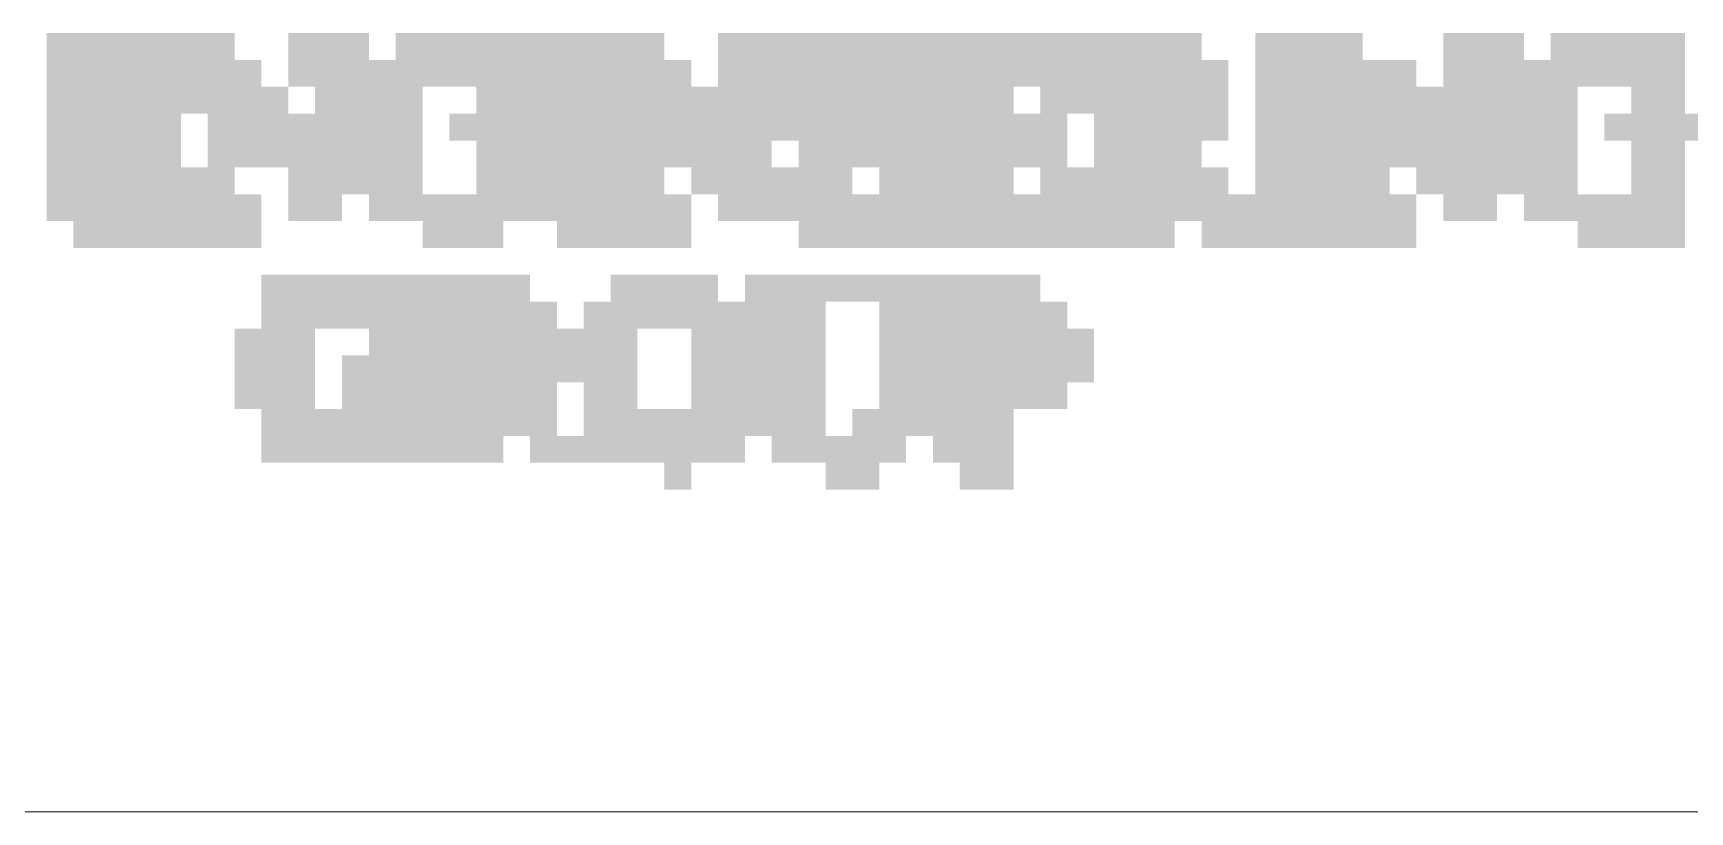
# Paper-space layout '02 Building 3D Model' of a CAD drawing. Header units: millimetres. Extents: x 5 to 415, y 7 to 290.
# Drawn here: x 373.38 to 388.79, y 85 to 92.25 of the extents above; entities that cross this region are included whole.
import ezdxf

# ---------------------------------------------------------------- set-up
doc = ezdxf.new("R2010")
doc.units = ezdxf.units.MM
doc.layers.add('BRANDING', color=7, linetype='Continuous')
doc.layers.add('SHEET', color=7, linetype='Continuous')

# ---------------------------------------------------------------- blocks, each defined once
blk = doc.blocks.new('SHEET_02_BUILDING_3D')
at = {"layer": 'BRANDING'}
for points in [[(373.5, 92.25), (373.75, 92.25), (373.5, 92), (373.75, 92)], [(373.75, 92.25), (374, 92.25), (373.75, 92), (374, 92)], [(374, 92.25), (374.5, 92.25), (374, 92), (374.5, 92)], [(374.5, 92.25), (374.75, 92.25), (374.5, 92), (374.75, 92)], [(374.75, 92.25), (375, 92.25), (374.75, 92), (375, 92)], [(375, 92.25), (375.25, 92.25), (375, 92), (375.25, 92)], [(375.75, 92.25), (376, 92.25), (375.75, 92), (376, 92)], [(376, 92.25), (376.25, 92.25), (376, 92), (376.25, 92)], [(376.25, 92.25), (376.5, 92.25), (376.25, 92), (376.5, 92)], [(376.75, 92.25), (377, 92.25), (376.75, 92), (377, 92)], [(377, 92.25), (377.5, 92.25), (377, 92), (377.5, 92)], [(377.5, 92.25), (377.75, 92.25), (377.5, 92), (377.75, 92)], [(377.75, 92.25), (378, 92.25), (377.75, 92), (378, 92)], [(378, 92.25), (378.25, 92.25), (378, 92), (378.25, 92)], [(378.25, 92.25), (379, 92.25), (378.25, 92), (379, 92)], [(379, 92.25), (379.25, 92.25), (379, 92), (379.25, 92)], [(379.75, 92.25), (380, 92.25), (379.75, 92), (380, 92)], [(380, 92.25), (380.25, 92.25), (380, 92), (380.25, 92)], [(380.25, 92.25), (380.5, 92.25), (380.25, 92), (380.5, 92)], [(380.5, 92.25), (381, 92.25), (380.5, 92), (381, 92)], [(381, 92.25), (381.5, 92.25), (381, 92), (381.5, 92)], [(381.5, 92.25), (382, 92.25), (381.5, 92), (382, 92)], [(382, 92.25), (382.25, 92.25), (382, 92), (382.25, 92)], [(382.25, 92.25), (382.5, 92.25), (382.25, 92), (382.5, 92)], [(382.5, 92.25), (382.75, 92.25), (382.5, 92), (382.75, 92)], [(382.75, 92.25), (383.25, 92.25), (382.75, 92), (383.25, 92)], [(383.25, 92.25), (383.5, 92.25), (383.25, 92), (383.5, 92)], [(383.5, 92.25), (383.75, 92.25), (383.5, 92), (383.75, 92)], [(383.75, 92.25), (384, 92.25), (383.75, 92), (384, 92)], [(384, 92.25), (384.25, 92.25), (384, 92), (384.25, 92)], [(384.75, 92.25), (385, 92.25), (384.75, 92), (385, 92)], [(385, 92.25), (385.25, 92.25), (385, 92), (385.25, 92)], [(385.25, 92.25), (385.75, 92.25), (385.25, 92), (385.75, 92)], [(386.5, 92.25), (386.75, 92.25), (386.5, 92), (386.75, 92)], [(386.75, 92.25), (387, 92.25), (386.75, 92), (387, 92)], [(387, 92.25), (387.25, 92.25), (387, 92), (387.25, 92)], [(387.5, 92.25), (387.75, 92.25), (387.5, 92), (387.75, 92)], [(387.75, 92.25), (388.5, 92.25), (387.75, 92), (388.5, 92)], [(388.5, 92.25), (388.75, 92.25), (388.5, 92), (388.75, 92)], [(373.5, 92), (373.75, 92), (373.5, 91.75), (373.75, 91.75)], [(373.75, 92), (374, 92), (373.75, 91.75), (374, 91.75)], [(374, 92), (374.25, 92), (374, 91.75), (374.25, 91.75)], [(374.25, 92), (374.75, 92), (374.25, 91.75), (374.75, 91.75)], [(374.75, 92), (375, 92), (374.75, 91.75), (375, 91.75)], [(375, 92), (375.25, 92), (375, 91.75), (375.25, 91.75)], [(375.25, 92), (375.5, 92), (375.25, 91.75), (375.5, 91.75)], [(375.75, 92), (376, 92), (375.75, 91.75), (376, 91.75)], [(376, 92), (376.25, 92), (376, 91.75), (376.25, 91.75)], [(376.25, 92), (376.5, 92), (376.25, 91.75), (376.5, 91.75)], [(376.5, 92), (376.75, 92), (376.5, 91.75), (376.75, 91.75)], [(376.75, 92), (377, 92), (376.75, 91.75), (377, 91.75)], [(377, 92), (377.25, 92), (377, 91.75), (377.25, 91.75)], [(377.25, 92), (377.5, 92), (377.25, 91.75), (377.5, 91.75)], [(377.5, 92), (377.75, 92), (377.5, 91.75), (377.75, 91.75)], [(377.75, 92), (378, 92), (377.75, 91.75), (378, 91.75)], [(378, 92), (378.25, 92), (378, 91.75), (378.25, 91.75)], [(378.25, 92), (378.5, 92), (378.25, 91.75), (378.5, 91.75)], [(378.5, 92), (378.75, 92), (378.5, 91.75), (378.75, 91.75)], [(378.75, 92), (379.25, 92), (378.75, 91.75), (379.25, 91.75)], [(379.25, 92), (379.5, 92), (379.25, 91.75), (379.5, 91.75)], [(379.75, 92), (380, 92), (379.75, 91.75), (380, 91.75)], [(380, 92), (380.25, 92), (380, 91.75), (380.25, 91.75)], [(380.25, 92), (380.5, 92), (380.25, 91.75), (380.5, 91.75)], [(380.5, 92), (381, 92), (380.5, 91.75), (381, 91.75)], [(381, 92), (381.25, 92), (381, 91.75), (381.25, 91.75)], [(381.25, 92), (381.5, 92), (381.25, 91.75), (381.5, 91.75)], [(381.5, 92), (381.75, 92), (381.5, 91.75), (381.75, 91.75)], [(381.75, 92), (382, 92), (381.75, 91.75), (382, 91.75)], [(382, 92), (382.25, 92), (382, 91.75), (382.25, 91.75)], [(382.25, 92), (382.5, 92), (382.25, 91.75), (382.5, 91.75)], [(382.5, 92), (382.75, 92), (382.5, 91.75), (382.75, 91.75)], [(382.75, 92), (383, 92), (382.75, 91.75), (383, 91.75)], [(383, 92), (383.25, 92), (383, 91.75), (383.25, 91.75)], [(383.25, 92), (383.75, 92), (383.25, 91.75), (383.75, 91.75)], [(383.75, 92), (384, 92), (383.75, 91.75), (384, 91.75)], [(384, 92), (384.25, 92), (384, 91.75), (384.25, 91.75)], [(384.25, 92), (384.5, 92), (384.25, 91.75), (384.5, 91.75)], [(384.75, 92), (385, 92), (384.75, 91.75), (385, 91.75)], [(385, 92), (385.75, 92), (385, 91.75), (385.75, 91.75)], [(385.75, 92), (386, 92), (385.75, 91.75), (386, 91.75)], [(386, 92), (386.25, 92), (386, 91.75), (386.25, 91.75)], [(386.5, 92), (386.75, 92), (386.5, 91.75), (386.75, 91.75)], [(386.75, 92), (387, 92), (386.75, 91.75), (387, 91.75)], [(387, 92), (387.5, 92), (387, 91.75), (387.5, 91.75)], [(387.5, 92), (388, 92), (387.5, 91.75), (388, 91.75)], [(388, 92), (388.25, 92), (388, 91.75), (388.25, 91.75)], [(388.25, 92), (388.5, 92), (388.25, 91.75), (388.5, 91.75)], [(388.5, 92), (388.75, 92), (388.5, 91.75), (388.75, 91.75)], [(373.5, 91.75), (373.75, 91.75), (373.5, 91.5), (373.75, 91.5)], [(373.75, 91.75), (374, 91.75), (373.75, 91.5), (374, 91.5)], [(374, 91.75), (374.5, 91.75), (374, 91.5), (374.5, 91.5)], [(374.5, 91.75), (374.75, 91.75), (374.5, 91.5), (374.75, 91.5)], [(374.75, 91.75), (375, 91.75), (374.75, 91.5), (375, 91.5)], [(375, 91.75), (375.25, 91.75), (375, 91.5), (375.25, 91.5)], [(375.25, 91.75), (375.5, 91.75), (375.25, 91.5), (375.5, 91.5)], [(375.5, 91.75), (375.75, 91.75), (375.5, 91.5), (375.75, 91.5)], [(376, 91.75), (376.25, 91.75), (376, 91.5), (376.25, 91.5)], [(376.25, 91.75), (376.5, 91.75), (376.25, 91.5), (376.5, 91.5)], [(376.5, 91.75), (377, 91.75), (376.5, 91.5), (377, 91.5)], [(377.5, 91.75), (377.75, 91.75), (377.5, 91.5), (377.75, 91.5)], [(377.75, 91.75), (378, 91.75), (377.75, 91.5), (378, 91.5)], [(378, 91.75), (378.25, 91.75), (378, 91.5), (378.25, 91.5)], [(378.25, 91.75), (378.5, 91.75), (378.25, 91.5), (378.5, 91.5)], [(378.5, 91.75), (378.75, 91.75), (378.5, 91.5), (378.75, 91.5)], [(378.75, 91.75), (379, 91.75), (378.75, 91.5), (379, 91.5)], [(379, 91.75), (379.5, 91.75), (379, 91.5), (379.5, 91.5)], [(379.5, 91.75), (380, 91.75), (379.5, 91.5), (380, 91.5)], [(380, 91.75), (380.25, 91.75), (380, 91.5), (380.25, 91.5)], [(380.25, 91.75), (380.5, 91.75), (380.25, 91.5), (380.5, 91.5)], [(380.5, 91.75), (381, 91.75), (380.5, 91.5), (381, 91.5)], [(381, 91.75), (381.25, 91.75), (381, 91.5), (381.25, 91.5)], [(381.25, 91.75), (382, 91.75), (381.25, 91.5), (382, 91.5)], [(382, 91.75), (382.25, 91.75), (382, 91.5), (382.25, 91.5)], [(382.25, 91.75), (382.5, 91.75), (382.25, 91.5), (382.5, 91.5)], [(382.75, 91.75), (383, 91.75), (382.75, 91.5), (383, 91.5)], [(383, 91.75), (383.25, 91.75), (383, 91.5), (383.25, 91.5)], [(383.25, 91.75), (383.75, 91.75), (383.25, 91.5), (383.75, 91.5)], [(383.75, 91.75), (384, 91.75), (383.75, 91.5), (384, 91.5)], [(384, 91.75), (384.5, 91.75), (384, 91.5), (384.5, 91.5)], [(384.75, 91.75), (385, 91.75), (384.75, 91.5), (385, 91.5)], [(385, 91.75), (385.25, 91.75), (385, 91.5), (385.25, 91.5)], [(385.25, 91.75), (385.75, 91.75), (385.25, 91.5), (385.75, 91.5)], [(385.75, 91.75), (386, 91.75), (385.75, 91.5), (386, 91.5)], [(386, 91.75), (386.25, 91.75), (386, 91.5), (386.25, 91.5)], [(386.25, 91.75), (386.5, 91.75), (386.25, 91.5), (386.5, 91.5)], [(386.5, 91.75), (386.75, 91.75), (386.5, 91.5), (386.75, 91.5)], [(386.75, 91.75), (387, 91.75), (386.75, 91.5), (387, 91.5)], [(387, 91.75), (387.25, 91.75), (387, 91.5), (387.25, 91.5)], [(387.25, 91.75), (387.75, 91.75), (387.25, 91.5), (387.75, 91.5)], [(388.25, 91.75), (388.5, 91.75), (388.25, 91.5), (388.5, 91.5)], [(388.5, 91.75), (388.75, 91.75), (388.5, 91.5), (388.75, 91.5)], [(373.5, 91.5), (373.75, 91.5), (373.5, 91.25), (373.75, 91.25)], [(373.75, 91.5), (374, 91.5), (373.75, 91.25), (374, 91.25)], [(374, 91.5), (374.5, 91.5), (374, 91.25), (374.5, 91.25)], [(374.5, 91.5), (374.75, 91.5), (374.5, 91.25), (374.75, 91.25)], [(375, 91.5), (375.5, 91.5), (375, 91.25), (375.5, 91.25)], [(375.5, 91.5), (375.75, 91.5), (375.5, 91.25), (375.75, 91.25)], [(375.75, 91.5), (376, 91.5), (375.75, 91.25), (376, 91.25)], [(376, 91.5), (376.25, 91.5), (376, 91.25), (376.25, 91.25)], [(376.25, 91.5), (376.5, 91.5), (376.25, 91.25), (376.5, 91.25)], [(376.5, 91.5), (376.75, 91.5), (376.5, 91.25), (376.75, 91.25)], [(376.75, 91.5), (377, 91.5), (376.75, 91.25), (377, 91.25)], [(377.25, 91.5), (377.5, 91.5), (377.25, 91.25), (377.5, 91.25)], [(377.5, 91.5), (377.75, 91.5), (377.5, 91.25), (377.75, 91.25)], [(377.75, 91.5), (378, 91.5), (377.75, 91.25), (378, 91.25)], [(378, 91.5), (378.25, 91.5), (378, 91.25), (378.25, 91.25)], [(378.25, 91.5), (378.5, 91.5), (378.25, 91.25), (378.5, 91.25)], [(378.5, 91.5), (378.75, 91.5), (378.5, 91.25), (378.75, 91.25)], [(378.75, 91.5), (379, 91.5), (378.75, 91.25), (379, 91.25)], [(379, 91.5), (379.25, 91.5), (379, 91.25), (379.25, 91.25)], [(379.25, 91.5), (379.5, 91.5), (379.25, 91.25), (379.5, 91.25)], [(379.5, 91.5), (379.75, 91.5), (379.5, 91.25), (379.75, 91.25)], [(379.75, 91.5), (380, 91.5), (379.75, 91.25), (380, 91.25)], [(380, 91.5), (380.25, 91.5), (380, 91.25), (380.25, 91.25)], [(380.25, 91.5), (380.5, 91.5), (380.25, 91.25), (380.5, 91.25)], [(380.5, 91.5), (380.75, 91.5), (380.5, 91.25), (380.75, 91.25)], [(380.75, 91.5), (381.5, 91.5), (380.75, 91.25), (381.5, 91.25)], [(381.5, 91.5), (382, 91.5), (381.5, 91.25), (382, 91.25)], [(382, 91.5), (382.25, 91.5), (382, 91.25), (382.25, 91.25)], [(382.25, 91.5), (382.75, 91.5), (382.25, 91.25), (382.75, 91.25)], [(382.75, 91.5), (383, 91.5), (382.75, 91.25), (383, 91.25)], [(383.25, 91.5), (383.5, 91.5), (383.25, 91.25), (383.5, 91.25)], [(383.5, 91.5), (383.75, 91.5), (383.5, 91.25), (383.75, 91.25)], [(383.75, 91.5), (384, 91.5), (383.75, 91.25), (384, 91.25)], [(384, 91.5), (384.25, 91.5), (384, 91.25), (384.25, 91.25)], [(384.25, 91.5), (384.5, 91.5), (384.25, 91.25), (384.5, 91.25)], [(384.75, 91.5), (385, 91.5), (384.75, 91.25), (385, 91.25)], [(385, 91.5), (385.25, 91.5), (385, 91.25), (385.25, 91.25)], [(385.25, 91.5), (385.75, 91.5), (385.25, 91.25), (385.75, 91.25)], [(385.75, 91.5), (386.25, 91.5), (385.75, 91.25), (386.25, 91.25)], [(386.25, 91.5), (386.5, 91.5), (386.25, 91.25), (386.5, 91.25)], [(386.5, 91.5), (386.75, 91.5), (386.5, 91.25), (386.75, 91.25)], [(386.75, 91.5), (387, 91.5), (386.75, 91.25), (387, 91.25)], [(387, 91.5), (387.25, 91.5), (387, 91.25), (387.25, 91.25)], [(387.25, 91.5), (387.5, 91.5), (387.25, 91.25), (387.5, 91.25)], [(387.5, 91.5), (387.75, 91.5), (387.5, 91.25), (387.75, 91.25)], [(388, 91.5), (388.25, 91.5), (388, 91.25), (388.25, 91.25)], [(388.25, 91.5), (388.75, 91.5), (388.25, 91.25), (388.75, 91.25)], [(388.75, 91.5), (389, 91.5), (388.75, 91.25), (389, 91.25)], [(373.5, 91.25), (373.75, 91.25), (373.5, 91), (373.75, 91)], [(373.75, 91.25), (374, 91.25), (373.75, 91), (374, 91)], [(374, 91.25), (374.5, 91.25), (374, 91), (374.5, 91)], [(374.5, 91.25), (374.75, 91.25), (374.5, 91), (374.75, 91)], [(375, 91.25), (375.25, 91.25), (375, 91), (375.25, 91)], [(375.25, 91.25), (375.5, 91.25), (375.25, 91), (375.5, 91)], [(375.5, 91.25), (375.75, 91.25), (375.5, 91), (375.75, 91)], [(375.75, 91.25), (376, 91.25), (375.75, 91), (376, 91)], [(376, 91.25), (376.25, 91.25), (376, 91), (376.25, 91)], [(376.25, 91.25), (376.5, 91.25), (376.25, 91), (376.5, 91)], [(376.5, 91.25), (376.75, 91.25), (376.5, 91), (376.75, 91)], [(376.75, 91.25), (377, 91.25), (376.75, 91), (377, 91)], [(377.5, 91.25), (377.75, 91.25), (377.5, 91), (377.75, 91)], [(377.75, 91.25), (378, 91.25), (377.75, 91), (378, 91)], [(378, 91.25), (378.25, 91.25), (378, 91), (378.25, 91)], [(378.25, 91.25), (378.5, 91.25), (378.25, 91), (378.5, 91)], [(378.5, 91.25), (378.75, 91.25), (378.5, 91), (378.75, 91)], [(378.75, 91.25), (379, 91.25), (378.75, 91), (379, 91)], [(379, 91.25), (379.25, 91.25), (379, 91), (379.25, 91)], [(379.25, 91.25), (379.5, 91.25), (379.25, 91), (379.5, 91)], [(379.5, 91.25), (380, 91.25), (379.5, 91), (380, 91)], [(380, 91.25), (380.25, 91.25), (380, 91), (380.25, 91)], [(380.5, 91.25), (380.75, 91.25), (380.5, 91), (380.75, 91)], [(380.75, 91.25), (381, 91.25), (380.75, 91), (381, 91)], [(381, 91.25), (381.25, 91.25), (381, 91), (381.25, 91)], [(381.25, 91.25), (381.5, 91.25), (381.25, 91), (381.5, 91)], [(381.5, 91.25), (382, 91.25), (381.5, 91), (382, 91)], [(382, 91.25), (382.25, 91.25), (382, 91), (382.25, 91)], [(382.25, 91.25), (382.5, 91.25), (382.25, 91), (382.5, 91)], [(382.5, 91.25), (382.75, 91.25), (382.5, 91), (382.75, 91)], [(382.75, 91.25), (383, 91.25), (382.75, 91), (383, 91)], [(383.25, 91.25), (383.5, 91.25), (383.25, 91), (383.5, 91)], [(383.5, 91.25), (383.75, 91.25), (383.5, 91), (383.75, 91)], [(383.75, 91.25), (384, 91.25), (383.75, 91), (384, 91)], [(384, 91.25), (384.25, 91.25), (384, 91), (384.25, 91)], [(384.75, 91.25), (385, 91.25), (384.75, 91), (385, 91)], [(385, 91.25), (385.25, 91.25), (385, 91), (385.25, 91)], [(385.25, 91.25), (385.75, 91.25), (385.25, 91), (385.75, 91)], [(385.75, 91.25), (386, 91.25), (385.75, 91), (386, 91)], [(386, 91.25), (386.25, 91.25), (386, 91), (386.25, 91)], [(386.25, 91.25), (386.5, 91.25), (386.25, 91), (386.5, 91)], [(386.5, 91.25), (386.75, 91.25), (386.5, 91), (386.75, 91)], [(386.75, 91.25), (387, 91.25), (386.75, 91), (387, 91)], [(387, 91.25), (387.25, 91.25), (387, 91), (387.25, 91)], [(387.25, 91.25), (387.5, 91.25), (387.25, 91), (387.5, 91)], [(387.5, 91.25), (387.75, 91.25), (387.5, 91), (387.75, 91)], [(388.25, 91.25), (388.5, 91.25), (388.25, 91), (388.5, 91)], [(388.5, 91.25), (388.75, 91.25), (388.5, 91), (388.75, 91)], [(373.5, 91), (373.75, 91), (373.5, 90.75), (373.75, 90.75)], [(373.75, 91), (374, 91), (373.75, 90.75), (374, 90.75)], [(374, 91), (374.5, 91), (374, 90.75), (374.5, 90.75)], [(374.5, 91), (374.75, 91), (374.5, 90.75), (374.75, 90.75)], [(374.75, 91), (375, 91), (374.75, 90.75), (375, 90.75)], [(375, 91), (375.25, 91), (375, 90.75), (375.25, 90.75)], [(375.75, 91), (376, 91), (375.75, 90.75), (376, 90.75)], [(376, 91), (376.25, 91), (376, 90.75), (376.25, 90.75)], [(376.25, 91), (376.5, 91), (376.25, 90.75), (376.5, 90.75)], [(376.5, 91), (377, 91), (376.5, 90.75), (377, 90.75)], [(377.5, 91), (377.75, 91), (377.5, 90.75), (377.75, 90.75)], [(377.75, 91), (378, 91), (377.75, 90.75), (378, 90.75)], [(378, 91), (378.25, 91), (378, 90.75), (378.25, 90.75)], [(378.25, 91), (378.5, 91), (378.25, 90.75), (378.5, 90.75)], [(378.5, 91), (378.75, 91), (378.5, 90.75), (378.75, 90.75)], [(378.75, 91), (379, 91), (378.75, 90.75), (379, 90.75)], [(379, 91), (379.25, 91), (379, 90.75), (379.25, 90.75)], [(379.5, 91), (379.75, 91), (379.5, 90.75), (379.75, 90.75)], [(379.75, 91), (380, 91), (379.75, 90.75), (380, 90.75)], [(380, 91), (380.25, 91), (380, 90.75), (380.25, 90.75)], [(380.25, 91), (380.5, 91), (380.25, 90.75), (380.5, 90.75)], [(380.5, 91), (381, 91), (380.5, 90.75), (381, 90.75)], [(381.25, 91), (381.5, 91), (381.25, 90.75), (381.5, 90.75)], [(381.5, 91), (381.75, 91), (381.5, 90.75), (381.75, 90.75)], [(381.75, 91), (382, 91), (381.75, 90.75), (382, 90.75)], [(382, 91), (382.25, 91), (382, 90.75), (382.25, 90.75)], [(382.25, 91), (382.5, 91), (382.25, 90.75), (382.5, 90.75)], [(382.75, 91), (383.25, 91), (382.75, 90.75), (383.25, 90.75)], [(383.25, 91), (383.75, 91), (383.25, 90.75), (383.75, 90.75)], [(383.75, 91), (384, 91), (383.75, 90.75), (384, 90.75)], [(384, 91), (384.25, 91), (384, 90.75), (384.25, 90.75)], [(384.25, 91), (384.5, 91), (384.25, 90.75), (384.5, 90.75)], [(384.75, 91), (385, 91), (384.75, 90.75), (385, 90.75)], [(385, 91), (385.25, 91), (385, 90.75), (385.25, 90.75)], [(385.25, 91), (385.5, 91), (385.25, 90.75), (385.5, 90.75)], [(385.5, 91), (385.75, 91), (385.5, 90.75), (385.75, 90.75)], [(385.75, 91), (386, 91), (385.75, 90.75), (386, 90.75)], [(386.25, 91), (386.5, 91), (386.25, 90.75), (386.5, 90.75)], [(386.5, 91), (386.75, 91), (386.5, 90.75), (386.75, 90.75)], [(386.75, 91), (387, 91), (386.75, 90.75), (387, 90.75)], [(387, 91), (387.25, 91), (387, 90.75), (387.25, 90.75)], [(387.25, 91), (387.5, 91), (387.25, 90.75), (387.5, 90.75)], [(387.5, 91), (387.75, 91), (387.5, 90.75), (387.75, 90.75)], [(388.25, 91), (388.5, 91), (388.25, 90.75), (388.5, 90.75)], [(388.5, 91), (388.75, 91), (388.5, 90.75), (388.75, 90.75)], [(373.5, 90.75), (373.75, 90.75), (373.5, 90.5), (373.75, 90.5)], [(373.75, 90.75), (374, 90.75), (373.75, 90.5), (374, 90.5)], [(374, 90.75), (374.75, 90.75), (374, 90.5), (374.75, 90.5)], [(374.75, 90.75), (375, 90.75), (374.75, 90.5), (375, 90.5)], [(375, 90.75), (375.25, 90.75), (375, 90.5), (375.25, 90.5)], [(375.25, 90.75), (375.5, 90.75), (375.25, 90.5), (375.5, 90.5)], [(375.75, 90.75), (376, 90.75), (375.75, 90.5), (376, 90.5)], [(376, 90.75), (376.25, 90.75), (376, 90.5), (376.25, 90.5)], [(376.5, 90.75), (376.75, 90.75), (376.5, 90.5), (376.75, 90.5)], [(376.75, 90.75), (377.5, 90.75), (376.75, 90.5), (377.5, 90.5)], [(377.5, 90.75), (377.75, 90.75), (377.5, 90.5), (377.75, 90.5)], [(377.75, 90.75), (378.25, 90.75), (377.75, 90.5), (378.25, 90.5)], [(378.25, 90.75), (378.5, 90.75), (378.25, 90.5), (378.5, 90.5)], [(378.5, 90.75), (379, 90.75), (378.5, 90.5), (379, 90.5)], [(379, 90.75), (379.25, 90.75), (379, 90.5), (379.25, 90.5)], [(379.25, 90.75), (379.5, 90.75), (379.25, 90.5), (379.5, 90.5)], [(379.75, 90.75), (380, 90.75), (379.75, 90.5), (380, 90.5)], [(380, 90.75), (380.25, 90.75), (380, 90.5), (380.25, 90.5)], [(380.25, 90.75), (380.5, 90.75), (380.25, 90.5), (380.5, 90.5)], [(380.5, 90.75), (380.75, 90.75), (380.5, 90.5), (380.75, 90.5)], [(380.75, 90.75), (381, 90.75), (380.75, 90.5), (381, 90.5)], [(381, 90.75), (381.25, 90.75), (381, 90.5), (381.25, 90.5)], [(381.25, 90.75), (381.5, 90.75), (381.25, 90.5), (381.5, 90.5)], [(381.5, 90.75), (381.75, 90.75), (381.5, 90.5), (381.75, 90.5)], [(381.75, 90.75), (382, 90.75), (381.75, 90.5), (382, 90.5)], [(382, 90.75), (382.5, 90.75), (382, 90.5), (382.5, 90.5)], [(382.5, 90.75), (382.75, 90.75), (382.5, 90.5), (382.75, 90.5)], [(382.75, 90.75), (383, 90.75), (382.75, 90.5), (383, 90.5)], [(383, 90.75), (383.5, 90.75), (383, 90.5), (383.5, 90.5)], [(383.5, 90.75), (383.75, 90.75), (383.5, 90.5), (383.75, 90.5)], [(383.75, 90.75), (384, 90.75), (383.75, 90.5), (384, 90.5)], [(384, 90.75), (384.25, 90.75), (384, 90.5), (384.25, 90.5)], [(384.25, 90.75), (384.5, 90.75), (384.25, 90.5), (384.5, 90.5)], [(384.5, 90.75), (384.75, 90.75), (384.5, 90.5), (384.75, 90.5)], [(384.75, 90.75), (385, 90.75), (384.75, 90.5), (385, 90.5)], [(385, 90.75), (385.25, 90.75), (385, 90.5), (385.25, 90.5)], [(385.25, 90.75), (385.5, 90.75), (385.25, 90.5), (385.5, 90.5)], [(385.5, 90.75), (386, 90.75), (385.5, 90.5), (386, 90.5)], [(386, 90.75), (386.25, 90.75), (386, 90.5), (386.25, 90.5)], [(386.5, 90.75), (386.75, 90.75), (386.5, 90.5), (386.75, 90.5)], [(386.75, 90.75), (387, 90.75), (386.75, 90.5), (387, 90.5)], [(387.25, 90.75), (387.5, 90.75), (387.25, 90.5), (387.5, 90.5)], [(387.5, 90.75), (387.75, 90.75), (387.5, 90.5), (387.75, 90.5)], [(387.75, 90.75), (388, 90.75), (387.75, 90.5), (388, 90.5)], [(388, 90.75), (388.25, 90.75), (388, 90.5), (388.25, 90.5)], [(388.25, 90.75), (388.5, 90.75), (388.25, 90.5), (388.5, 90.5)], [(388.5, 90.75), (388.75, 90.75), (388.5, 90.5), (388.75, 90.5)], [(373.75, 90.5), (375.5, 90.5), (373.75, 90.25), (375.5, 90.25)], [(377, 90.5), (377.75, 90.5), (377, 90.25), (377.75, 90.25)], [(378.25, 90.5), (379.5, 90.5), (378.25, 90.25), (379.5, 90.25)], [(380.5, 90.5), (384, 90.5), (380.5, 90.25), (384, 90.25)], [(384.25, 90.5), (386.25, 90.5), (384.25, 90.25), (386.25, 90.25)], [(387.75, 90.5), (388.25, 90.5), (387.75, 90.25), (388.25, 90.25)], [(388.25, 90.5), (388.75, 90.5), (388.25, 90.25), (388.75, 90.25)], [(375.5, 90), (375.75, 90), (375.5, 89.75), (375.75, 89.75)], [(375.75, 90), (376, 90), (375.75, 89.75), (376, 89.75)], [(376, 90), (376.5, 90), (376, 89.75), (376.5, 89.75)], [(376.5, 90), (376.75, 90), (376.5, 89.75), (376.75, 89.75)], [(376.75, 90), (377, 90), (376.75, 89.75), (377, 89.75)], [(377, 90), (377.25, 90), (377, 89.75), (377.25, 89.75)], [(377.25, 90), (377.75, 90), (377.25, 89.75), (377.75, 89.75)], [(377.75, 90), (378, 90), (377.75, 89.75), (378, 89.75)], [(378.75, 90), (379, 90), (378.75, 89.75), (379, 89.75)], [(379, 90), (379.5, 90), (379, 89.75), (379.5, 89.75)], [(379.5, 90), (379.75, 90), (379.5, 89.75), (379.75, 89.75)], [(380, 90), (380.25, 90), (380, 89.75), (380.25, 89.75)], [(380.25, 90), (380.5, 90), (380.25, 89.75), (380.5, 89.75)], [(380.5, 90), (380.75, 90), (380.5, 89.75), (380.75, 89.75)], [(380.75, 90), (381.25, 90), (380.75, 89.75), (381.25, 89.75)], [(381.25, 90), (382, 90), (381.25, 89.75), (382, 89.75)], [(382, 90), (382.5, 90), (382, 89.75), (382.5, 89.75)], [(382.5, 90), (382.75, 90), (382.5, 89.75), (382.75, 89.75)], [(375.5, 89.75), (375.75, 89.75), (375.5, 89.5), (375.75, 89.5)], [(375.75, 89.75), (376, 89.75), (375.75, 89.5), (376, 89.5)], [(376, 89.75), (376.25, 89.75), (376, 89.5), (376.25, 89.5)], [(376.25, 89.75), (376.5, 89.75), (376.25, 89.5), (376.5, 89.5)], [(376.5, 89.75), (376.75, 89.75), (376.5, 89.5), (376.75, 89.5)], [(376.75, 89.75), (377, 89.75), (376.75, 89.5), (377, 89.5)], [(377, 89.75), (377.25, 89.75), (377, 89.5), (377.25, 89.5)], [(377.25, 89.75), (377.5, 89.75), (377.25, 89.5), (377.5, 89.5)], [(377.5, 89.75), (377.75, 89.75), (377.5, 89.5), (377.75, 89.5)], [(377.75, 89.75), (378.25, 89.75), (377.75, 89.5), (378.25, 89.5)], [(378.5, 89.75), (378.75, 89.75), (378.5, 89.5), (378.75, 89.5)], [(378.75, 89.75), (379, 89.75), (378.75, 89.5), (379, 89.5)], [(379, 89.75), (379.25, 89.75), (379, 89.5), (379.25, 89.5)], [(379.25, 89.75), (379.5, 89.75), (379.25, 89.5), (379.5, 89.5)], [(379.5, 89.75), (379.75, 89.75), (379.5, 89.5), (379.75, 89.5)], [(379.75, 89.75), (380, 89.75), (379.75, 89.5), (380, 89.5)], [(380, 89.75), (380.25, 89.75), (380, 89.5), (380.25, 89.5)], [(380.25, 89.75), (380.5, 89.75), (380.25, 89.5), (380.5, 89.5)], [(380.5, 89.75), (380.75, 89.75), (380.5, 89.5), (380.75, 89.5)], [(381.25, 89.75), (381.75, 89.75), (381.25, 89.5), (381.75, 89.5)], [(381.75, 89.75), (382, 89.75), (381.75, 89.5), (382, 89.5)], [(382, 89.75), (382.25, 89.75), (382, 89.5), (382.25, 89.5)], [(382.25, 89.75), (382.75, 89.75), (382.25, 89.5), (382.75, 89.5)], [(382.75, 89.75), (383, 89.75), (382.75, 89.5), (383, 89.5)], [(375.25, 89.5), (375.5, 89.5), (375.25, 89.25), (375.5, 89.25)], [(375.5, 89.5), (375.75, 89.5), (375.5, 89.25), (375.75, 89.25)], [(375.75, 89.5), (376, 89.5), (375.75, 89.25), (376, 89.25)], [(376.5, 89.5), (377, 89.5), (376.5, 89.25), (377, 89.25)], [(377, 89.5), (377.25, 89.5), (377, 89.25), (377.25, 89.25)], [(377.25, 89.5), (377.5, 89.5), (377.25, 89.25), (377.5, 89.25)], [(377.5, 89.5), (377.75, 89.5), (377.5, 89.25), (377.75, 89.25)], [(377.75, 89.5), (378, 89.5), (377.75, 89.25), (378, 89.25)], [(378, 89.5), (378.25, 89.5), (378, 89.25), (378.25, 89.25)], [(378.25, 89.5), (378.5, 89.5), (378.25, 89.25), (378.5, 89.25)], [(378.5, 89.5), (379, 89.5), (378.5, 89.25), (379, 89.25)], [(379.5, 89.5), (379.75, 89.5), (379.5, 89.25), (379.75, 89.25)], [(379.75, 89.5), (380, 89.5), (379.75, 89.25), (380, 89.25)], [(380, 89.5), (380.25, 89.5), (380, 89.25), (380.25, 89.25)], [(380.25, 89.5), (380.75, 89.5), (380.25, 89.25), (380.75, 89.25)], [(381.25, 89.5), (381.75, 89.5), (381.25, 89.25), (381.75, 89.25)], [(381.75, 89.5), (382, 89.5), (381.75, 89.25), (382, 89.25)], [(382, 89.5), (382.25, 89.5), (382, 89.25), (382.25, 89.25)], [(382.25, 89.5), (382.75, 89.5), (382.25, 89.25), (382.75, 89.25)], [(382.75, 89.5), (383, 89.5), (382.75, 89.25), (383, 89.25)], [(383, 89.5), (383.25, 89.5), (383, 89.25), (383.25, 89.25)], [(375.25, 89.25), (375.5, 89.25), (375.25, 89), (375.5, 89)], [(375.5, 89.25), (375.75, 89.25), (375.5, 89), (375.75, 89)], [(375.75, 89.25), (376, 89.25), (375.75, 89), (376, 89)], [(376.25, 89.25), (376.5, 89.25), (376.25, 89), (376.5, 89)], [(376.5, 89.25), (376.75, 89.25), (376.5, 89), (376.75, 89)], [(376.75, 89.25), (377.25, 89.25), (376.75, 89), (377.25, 89)], [(377.25, 89.25), (377.5, 89.25), (377.25, 89), (377.5, 89)], [(377.5, 89.25), (377.75, 89.25), (377.5, 89), (377.75, 89)], [(377.75, 89.25), (378, 89.25), (377.75, 89), (378, 89)], [(378, 89.25), (378.25, 89.25), (378, 89), (378.25, 89)], [(378.25, 89.25), (378.5, 89.25), (378.25, 89), (378.5, 89)], [(378.5, 89.25), (378.75, 89.25), (378.5, 89), (378.75, 89)], [(378.75, 89.25), (379, 89.25), (378.75, 89), (379, 89)], [(379.5, 89.25), (379.75, 89.25), (379.5, 89), (379.75, 89)], [(379.75, 89.25), (380, 89.25), (379.75, 89), (380, 89)], [(380, 89.25), (380.25, 89.25), (380, 89), (380.25, 89)], [(380.25, 89.25), (380.5, 89.25), (380.25, 89), (380.5, 89)], [(380.5, 89.25), (380.75, 89.25), (380.5, 89), (380.75, 89)], [(381.25, 89.25), (381.75, 89.25), (381.25, 89), (381.75, 89)], [(381.75, 89.25), (382, 89.25), (381.75, 89), (382, 89)], [(382, 89.25), (382.25, 89.25), (382, 89), (382.25, 89)], [(382.25, 89.25), (382.75, 89.25), (382.25, 89), (382.75, 89)], [(382.75, 89.25), (383, 89.25), (382.75, 89), (383, 89)], [(383, 89.25), (383.25, 89.25), (383, 89), (383.25, 89)], [(375.25, 89), (375.5, 89), (375.25, 88.75), (375.5, 88.75)], [(375.5, 89), (375.75, 89), (375.5, 88.75), (375.75, 88.75)], [(375.75, 89), (376, 89), (375.75, 88.75), (376, 88.75)], [(376.25, 89), (376.5, 89), (376.25, 88.75), (376.5, 88.75)], [(376.5, 89), (376.75, 89), (376.5, 88.75), (376.75, 88.75)], [(376.75, 89), (377.25, 89), (376.75, 88.75), (377.25, 88.75)], [(377.25, 89), (378, 89), (377.25, 88.75), (378, 88.75)], [(378, 89), (378.25, 89), (378, 88.75), (378.25, 88.75)], [(378.5, 89), (378.75, 89), (378.5, 88.75), (378.75, 88.75)], [(378.75, 89), (379, 89), (378.75, 88.75), (379, 88.75)], [(379.5, 89), (379.75, 89), (379.5, 88.75), (379.75, 88.75)], [(379.75, 89), (380, 89), (379.75, 88.75), (380, 88.75)], [(380, 89), (380.25, 89), (380, 88.75), (380.25, 88.75)], [(380.25, 89), (380.5, 89), (380.25, 88.75), (380.5, 88.75)], [(380.5, 89), (380.75, 89), (380.5, 88.75), (380.75, 88.75)], [(381.25, 89), (381.75, 89), (381.25, 88.75), (381.75, 88.75)], [(381.75, 89), (382, 89), (381.75, 88.75), (382, 88.75)], [(382, 89), (382.25, 89), (382, 88.75), (382.25, 88.75)], [(382.25, 89), (382.5, 89), (382.25, 88.75), (382.5, 88.75)], [(382.5, 89), (382.75, 89), (382.5, 88.75), (382.75, 88.75)], [(382.75, 89), (383, 89), (382.75, 88.75), (383, 88.75)], [(375.5, 88.75), (376, 88.75), (375.5, 88.5), (376, 88.5)], [(376, 88.75), (376.5, 88.75), (376, 88.5), (376.5, 88.5)], [(376.5, 88.75), (376.75, 88.75), (376.5, 88.5), (376.75, 88.5)], [(376.75, 88.75), (377.25, 88.75), (376.75, 88.5), (377.25, 88.5)], [(377.25, 88.75), (377.5, 88.75), (377.25, 88.5), (377.5, 88.5)], [(377.5, 88.75), (377.75, 88.75), (377.5, 88.5), (377.75, 88.5)], [(377.75, 88.75), (378.25, 88.75), (377.75, 88.5), (378.25, 88.5)], [(378.5, 88.75), (378.75, 88.75), (378.5, 88.5), (378.75, 88.5)], [(378.75, 88.75), (379, 88.75), (378.75, 88.5), (379, 88.5)], [(379, 88.75), (379.5, 88.75), (379, 88.5), (379.5, 88.5)], [(379.5, 88.75), (379.75, 88.75), (379.5, 88.5), (379.75, 88.5)], [(379.75, 88.75), (380, 88.75), (379.75, 88.5), (380, 88.5)], [(380, 88.75), (380.25, 88.75), (380, 88.5), (380.25, 88.5)], [(380.25, 88.75), (380.75, 88.75), (380.25, 88.5), (380.75, 88.5)], [(381, 88.75), (381.25, 88.75), (381, 88.5), (381.25, 88.5)], [(381.25, 88.75), (381.5, 88.75), (381.25, 88.5), (381.5, 88.5)], [(381.5, 88.75), (381.75, 88.75), (381.5, 88.5), (381.75, 88.5)], [(381.75, 88.75), (382, 88.75), (381.75, 88.5), (382, 88.5)], [(382, 88.75), (382.25, 88.75), (382, 88.5), (382.25, 88.5)], [(382.25, 88.75), (382.5, 88.75), (382.25, 88.5), (382.5, 88.5)], [(375.5, 88.5), (375.75, 88.5), (375.5, 88.25), (375.75, 88.25)], [(375.75, 88.5), (376.75, 88.5), (375.75, 88.25), (376.75, 88.25)], [(376.75, 88.5), (377, 88.5), (376.75, 88.25), (377, 88.25)], [(377, 88.5), (377.5, 88.5), (377, 88.25), (377.5, 88.25)], [(377.5, 88.5), (377.75, 88.5), (377.5, 88.25), (377.75, 88.25)], [(378, 88.5), (378.5, 88.5), (378, 88.25), (378.5, 88.25)], [(378.5, 88.5), (378.75, 88.5), (378.5, 88.25), (378.75, 88.25)], [(378.75, 88.5), (379, 88.5), (378.75, 88.25), (379, 88.25)], [(379, 88.5), (379.75, 88.5), (379, 88.25), (379.75, 88.25)], [(379.75, 88.5), (380, 88.5), (379.75, 88.25), (380, 88.25)], [(380.25, 88.5), (380.5, 88.5), (380.25, 88.25), (380.5, 88.25)], [(380.5, 88.5), (381, 88.5), (380.5, 88.25), (381, 88.25)], [(381, 88.5), (381.25, 88.5), (381, 88.25), (381.25, 88.25)], [(381.25, 88.5), (381.5, 88.5), (381.25, 88.25), (381.5, 88.25)], [(381.75, 88.5), (382, 88.5), (381.75, 88.25), (382, 88.25)], [(382, 88.5), (382.25, 88.5), (382, 88.25), (382.25, 88.25)], [(382.25, 88.5), (382.5, 88.5), (382.25, 88.25), (382.5, 88.25)], [(379.25, 88.25), (379.5, 88.25), (379.25, 88), (379.5, 88)], [(380.75, 88.25), (381.25, 88.25), (380.75, 88), (381.25, 88)], [(382, 88.25), (382.5, 88.25), (382, 88), (382.5, 88)]]:
    blk.add_solid(points, dxfattribs=at)
at = {"layer": 'SHEET', "lineweight": 18}
blk.add_line((342, 85), (415, 85), dxfattribs=at)

psp = doc.layouts.new('02 Building 3D Model')

# ---------------------------------------------------------------- block references
psp.add_blockref('SHEET_02_BUILDING_3D', (0, 0))

doc.saveas('drawing.dxf')
